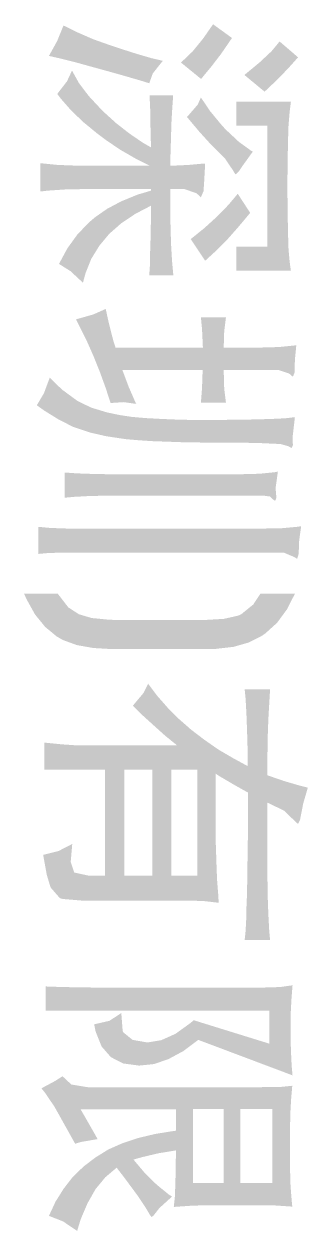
# Model space of a CAD drawing. Extents: x 447078 to 1776277, y 243534 to 519428.
# Drawn here: x 635532 to 636019, y 344580 to 346651 of the extents above; entities that cross this region are included whole.
import ezdxf

# ---------------------------------------------------------------- set-up
doc = ezdxf.new("R2010")
doc.units = 0
doc.header["$LTSCALE"] = 1000
doc.header["$MEASUREMENT"] = 0
for name, color, linetype in [('G-0-XREF', 2, 'Continuous'), ('图框CCDI_B0GA0+0.00$0$G-ANNO-TEXT', 33, 'Continuous'), ('图框CCDI_B0GA0+0.00$0$G-BORD', 3, 'Continuous')]:
    doc.layers.add(name, color=color, linetype=linetype)

# ---------------------------------------------------------------- blocks, each defined once
blk = doc.blocks.new('图框CCDI_B0GA0+0.00$0$block31')
at = {"layer": '图框CCDI_B0GA0+0.00$0$G-ANNO-TEXT'}
h = blk.add_hatch(color=256, dxfattribs=at)
h.paths.add_polyline_path([(51.731, 29.545), (51.55, 29.334), (51.662, 29.241), (51.791, 29.103), (51.933, 28.931), (52.124, 29.162), (51.999, 29.294), (51.86, 29.43)])
h.paths.add_polyline_path([(52.239, 29.463), (52.239, 28.839), (52.513, 28.839), (52.513, 29.192), (53.896, 29.192), (53.226, 29.423), (53.18, 29.423), (52.919, 29.426), (52.695, 29.43), (52.507, 29.436), (52.355, 29.449)])
h.paths.add_polyline_path([(54.173, 29.463), (54.071, 29.449), (53.926, 29.436), (53.734, 29.43), (53.503, 29.426), (53.226, 29.423), (53.896, 29.192), (53.896, 28.839), (54.173, 28.839)])
h.paths.add_polyline_path([(52.81, 29.027), (52.801, 29.01), (52.698, 28.868), (52.553, 28.713), (52.49, 28.657), (52.342, 28.535), (52.19, 28.433), (52.272, 28.397), (52.414, 28.274), (52.583, 28.416), (52.725, 28.545), (52.834, 28.654), (52.886, 28.707), (53.022, 28.799), (53.071, 28.829), (53.035, 28.868), (52.975, 28.908)])
h.paths.add_polyline_path([(53.51, 28.997), (53.292, 28.855), (53.421, 28.746), (53.556, 28.614), (53.685, 28.472), (53.81, 28.317), (54.058, 28.482), (53.946, 28.604), (53.814, 28.736), (53.668, 28.865)])
h.paths.add_polyline_path([(51.51, 28.789), (51.352, 28.571), (51.355, 28.571), (51.52, 28.456), (51.665, 28.337), (51.791, 28.205), (51.979, 28.436), (51.969, 28.443), (51.843, 28.548), (51.692, 28.664)])
h.paths.add_polyline_path([(52.946, 28.482), (52.946, 28.466), (52.962, 28.291), (52.972, 28.083), (53.239, 28.083), (53.239, 28.248), (53.286, 28.383), (53.332, 28.433), (53.263, 28.463), (53.18, 28.469)])
h.paths.add_polyline_path([(54.223, 28.116), (54.203, 28.116), (54.061, 28.103), (53.893, 28.093), (53.701, 28.086), (53.484, 28.083), (53.239, 28.083), (53.256, 27.862), (53.428, 27.862), (53.474, 27.862), (53.748, 27.859), (53.962, 27.852), (54.121, 27.849), (54.223, 27.842)])
h.paths.add_polyline_path([(52.164, 28.116), (52.164, 27.845), (52.173, 27.845), (52.286, 27.852), (52.484, 27.855), (52.761, 27.862), (53.239, 27.862), (53.256, 27.862), (53.239, 28.083), (52.972, 28.083), (52.916, 28.083), (52.682, 28.09), (52.477, 28.096), (52.305, 28.106)])
h.paths.add_polyline_path([(51.771, 27.997), (51.741, 27.868), (51.688, 27.687), (51.619, 27.472), (51.589, 27.383), (51.523, 27.198), (51.447, 27.024), (51.368, 26.862), (51.371, 26.859), (51.543, 26.789), (51.715, 26.694), (51.741, 26.809), (51.784, 26.984), (51.837, 27.175), (51.896, 27.39), (51.936, 27.532), (51.999, 27.75), (52.028, 27.842), (51.916, 27.882)])
h.paths.add_polyline_path([(53.256, 27.862), (53.302, 27.707), (53.378, 27.522), (53.464, 27.36), (53.563, 27.218), (53.629, 27.142), (53.761, 27.017), (53.916, 26.905), (54.094, 26.809), (54.177, 26.941), (54.309, 27.083), (54.2, 27.113), (54.035, 27.179), (53.886, 27.271), (53.751, 27.383), (53.629, 27.522), (53.523, 27.68), (53.428, 27.862)])
h.paths.add_polyline_path([(53.239, 27.862), (52.761, 27.862), (52.972, 27.849), (52.972, 27.05), (52.969, 26.981), (52.962, 26.796), (52.942, 26.595), (53.266, 26.595), (53.256, 26.677), (53.243, 26.872), (53.239, 27.05)])
h.paths.add_polyline_path([(52.761, 27.862), (52.708, 27.769), (52.602, 27.614), (52.484, 27.463), (52.352, 27.317), (52.332, 27.297), (52.173, 27.149), (52.025, 27.037), (51.883, 26.958), (52.005, 26.901), (52.15, 26.789), (52.206, 26.832), (52.342, 26.951), (52.474, 27.09), (52.606, 27.251), (52.685, 27.357), (52.791, 27.515), (52.886, 27.68), (52.972, 27.849)])
h = blk.add_hatch(color=256, dxfattribs=at)
h.paths.add_polyline_path([(51.731, 29.545), (51.55, 29.334), (51.662, 29.241), (51.791, 29.103), (51.933, 28.931), (52.124, 29.162), (51.999, 29.294), (51.86, 29.43)])
h.paths.add_polyline_path([(52.239, 29.463), (52.239, 28.839), (52.513, 28.839), (52.513, 29.192), (53.896, 29.192), (53.226, 29.423), (53.18, 29.423), (52.919, 29.426), (52.695, 29.43), (52.507, 29.436), (52.355, 29.449)])
h.paths.add_polyline_path([(54.173, 29.463), (54.071, 29.449), (53.926, 29.436), (53.734, 29.43), (53.503, 29.426), (53.226, 29.423), (53.896, 29.192), (53.896, 28.839), (54.173, 28.839)])
h.paths.add_polyline_path([(52.81, 29.027), (52.801, 29.01), (52.698, 28.868), (52.553, 28.713), (52.49, 28.657), (52.342, 28.535), (52.19, 28.433), (52.272, 28.397), (52.414, 28.274), (52.583, 28.416), (52.725, 28.545), (52.834, 28.654), (52.886, 28.707), (53.022, 28.799), (53.071, 28.829), (53.035, 28.868), (52.975, 28.908)])
h.paths.add_polyline_path([(53.51, 28.997), (53.292, 28.855), (53.421, 28.746), (53.556, 28.614), (53.685, 28.472), (53.81, 28.317), (54.058, 28.482), (53.946, 28.604), (53.814, 28.736), (53.668, 28.865)])
h.paths.add_polyline_path([(51.51, 28.789), (51.352, 28.571), (51.355, 28.571), (51.52, 28.456), (51.665, 28.337), (51.791, 28.205), (51.979, 28.436), (51.969, 28.443), (51.843, 28.548), (51.692, 28.664)])
h.paths.add_polyline_path([(52.946, 28.482), (52.946, 28.466), (52.962, 28.291), (52.972, 28.083), (53.239, 28.083), (53.239, 28.248), (53.286, 28.383), (53.332, 28.433), (53.263, 28.463), (53.18, 28.469)])
h.paths.add_polyline_path([(54.223, 28.116), (54.203, 28.116), (54.061, 28.103), (53.893, 28.093), (53.701, 28.086), (53.484, 28.083), (53.239, 28.083), (53.256, 27.862), (53.428, 27.862), (53.474, 27.862), (53.748, 27.859), (53.962, 27.852), (54.121, 27.849), (54.223, 27.842)])
h.paths.add_polyline_path([(52.164, 28.116), (52.164, 27.845), (52.173, 27.845), (52.286, 27.852), (52.484, 27.855), (52.761, 27.862), (53.239, 27.862), (53.256, 27.862), (53.239, 28.083), (52.972, 28.083), (52.916, 28.083), (52.682, 28.09), (52.477, 28.096), (52.305, 28.106)])
h.paths.add_polyline_path([(51.771, 27.997), (51.741, 27.868), (51.688, 27.687), (51.619, 27.472), (51.589, 27.383), (51.523, 27.198), (51.447, 27.024), (51.368, 26.862), (51.371, 26.859), (51.543, 26.789), (51.715, 26.694), (51.741, 26.809), (51.784, 26.984), (51.837, 27.175), (51.896, 27.39), (51.936, 27.532), (51.999, 27.75), (52.028, 27.842), (51.916, 27.882)])
h.paths.add_polyline_path([(53.256, 27.862), (53.302, 27.707), (53.378, 27.522), (53.464, 27.36), (53.563, 27.218), (53.629, 27.142), (53.761, 27.017), (53.916, 26.905), (54.094, 26.809), (54.177, 26.941), (54.309, 27.083), (54.2, 27.113), (54.035, 27.179), (53.886, 27.271), (53.751, 27.383), (53.629, 27.522), (53.523, 27.68), (53.428, 27.862)])
h.paths.add_polyline_path([(53.239, 27.862), (52.761, 27.862), (52.972, 27.849), (52.972, 27.05), (52.969, 26.981), (52.962, 26.796), (52.942, 26.595), (53.266, 26.595), (53.256, 26.677), (53.243, 26.872), (53.239, 27.05)])
h.paths.add_polyline_path([(52.761, 27.862), (52.708, 27.769), (52.602, 27.614), (52.484, 27.463), (52.352, 27.317), (52.332, 27.297), (52.173, 27.149), (52.025, 27.037), (51.883, 26.958), (52.005, 26.901), (52.15, 26.789), (52.206, 26.832), (52.342, 26.951), (52.474, 27.09), (52.606, 27.251), (52.685, 27.357), (52.791, 27.515), (52.886, 27.68), (52.972, 27.849)])
h = blk.add_hatch(color=256, dxfattribs=at)
h.paths.add_polyline_path([(57.094, 29.581), (57.101, 29.535), (57.117, 29.36), (57.121, 29.139), (57.121, 27.116), (57.121, 26.905), (57.114, 26.71), (57.101, 26.571), (57.411, 26.571), (57.401, 26.684), (57.395, 26.872), (57.395, 27.116), (57.395, 29.38), (57.447, 29.502), (57.467, 29.535), (57.411, 29.552), (57.256, 29.558)])
h.paths.add_polyline_path([(55.025, 29.525), (55.028, 29.496), (55.045, 29.324), (55.051, 29.103), (55.051, 28.694), (55.309, 28.694), (55.309, 29.327), (55.348, 29.443), (55.385, 29.486), (55.338, 29.505), (55.19, 29.509)])
h.paths.add_polyline_path([(55.847, 29.509), (55.86, 29.397), (55.867, 29.245), (55.873, 29.053), (55.876, 28.822), (55.88, 28.552), (55.88, 28.436), (55.876, 28.192), (55.867, 27.977), (55.857, 27.793), (55.843, 27.637), (55.824, 27.512), (55.794, 27.364), (55.738, 27.179), (55.665, 27.027), (55.642, 26.994), (55.53, 26.842), (55.395, 26.703), (55.573, 26.637), (55.711, 26.555), (55.774, 26.644), (55.876, 26.809), (55.959, 26.974), (55.969, 27.004), (56.022, 27.162), (56.065, 27.35), (56.098, 27.571), (56.101, 27.601), (56.111, 27.723), (56.121, 27.872), (56.127, 28.04), (56.134, 28.235), (56.137, 28.453), (56.14, 28.697), (56.14, 28.961), (56.144, 29.126), (56.154, 29.344), (56.18, 29.436), (56.2, 29.472), (56.078, 29.482), (56.045, 29.486)])
h.paths.add_polyline_path([(56.167, 29.486), (56.078, 29.482), (56.2, 29.472)], flags=17)
h.paths.add_polyline_path([(56.47, 29.314), (56.477, 29.274), (56.494, 29.103), (56.5, 28.875), (56.5, 27.41), (56.497, 27.218), (56.49, 27.02), (56.48, 26.875), (56.768, 26.875), (56.758, 26.987), (56.748, 27.172), (56.744, 27.41), (56.744, 29.146), (56.754, 29.222), (56.787, 29.255), (56.804, 29.284), (56.659, 29.288)])
h.paths.add_polyline_path([(56.768, 29.297), (56.659, 29.288), (56.804, 29.284)], flags=17)
h.paths.add_polyline_path([(55.682, 28.72), (55.523, 28.7), (55.309, 28.694), (55.051, 28.456), (55.309, 28.453), (55.517, 28.446), (55.682, 28.433)])
h.paths.add_polyline_path([(54.705, 28.72), (54.705, 28.433), (54.837, 28.446), (55.051, 28.456), (55.309, 28.694), (55.051, 28.694), (54.863, 28.7)])
h.paths.add_polyline_path([(55.051, 28.456), (55.051, 27.456), (55.309, 27.535), (55.309, 28.453)])
h.paths.add_polyline_path([(55.695, 27.694), (55.668, 27.68), (55.503, 27.608), (55.309, 27.535), (55.051, 27.456), (54.969, 27.43), (54.774, 27.38), (54.609, 27.344), (54.672, 27.202), (54.728, 27.004), (54.801, 27.04), (54.972, 27.126), (55.144, 27.202), (55.322, 27.274), (55.503, 27.34), (55.685, 27.4), (55.675, 27.548)])
h = blk.add_hatch(color=256, dxfattribs=at)
h.paths.add_polyline_path([(57.094, 29.581), (57.101, 29.535), (57.117, 29.36), (57.121, 29.139), (57.121, 27.116), (57.121, 26.905), (57.114, 26.71), (57.101, 26.571), (57.411, 26.571), (57.401, 26.684), (57.395, 26.872), (57.395, 27.116), (57.395, 29.38), (57.447, 29.502), (57.467, 29.535), (57.411, 29.552), (57.256, 29.558)])
h.paths.add_polyline_path([(55.025, 29.525), (55.028, 29.496), (55.045, 29.324), (55.051, 29.103), (55.051, 28.694), (55.309, 28.694), (55.309, 29.327), (55.348, 29.443), (55.385, 29.486), (55.338, 29.505), (55.19, 29.509)])
h.paths.add_polyline_path([(55.847, 29.509), (55.86, 29.397), (55.867, 29.245), (55.873, 29.053), (55.876, 28.822), (55.88, 28.552), (55.88, 28.436), (55.876, 28.192), (55.867, 27.977), (55.857, 27.793), (55.843, 27.637), (55.824, 27.512), (55.794, 27.364), (55.738, 27.179), (55.665, 27.027), (55.642, 26.994), (55.53, 26.842), (55.395, 26.703), (55.573, 26.637), (55.711, 26.555), (55.774, 26.644), (55.876, 26.809), (55.959, 26.974), (55.969, 27.004), (56.022, 27.162), (56.065, 27.35), (56.098, 27.571), (56.101, 27.601), (56.111, 27.723), (56.121, 27.872), (56.127, 28.04), (56.134, 28.235), (56.137, 28.453), (56.14, 28.697), (56.14, 28.961), (56.144, 29.126), (56.154, 29.344), (56.18, 29.436), (56.2, 29.472), (56.078, 29.482), (56.045, 29.486)])
h.paths.add_polyline_path([(56.167, 29.486), (56.078, 29.482), (56.2, 29.472)], flags=17)
h.paths.add_polyline_path([(56.47, 29.314), (56.477, 29.274), (56.494, 29.103), (56.5, 28.875), (56.5, 27.41), (56.497, 27.218), (56.49, 27.02), (56.48, 26.875), (56.768, 26.875), (56.758, 26.987), (56.748, 27.172), (56.744, 27.41), (56.744, 29.146), (56.754, 29.222), (56.787, 29.255), (56.804, 29.284), (56.659, 29.288)])
h.paths.add_polyline_path([(56.768, 29.297), (56.659, 29.288), (56.804, 29.284)], flags=17)
h.paths.add_polyline_path([(55.682, 28.72), (55.523, 28.7), (55.309, 28.694), (55.051, 28.456), (55.309, 28.453), (55.517, 28.446), (55.682, 28.433)])
h.paths.add_polyline_path([(54.705, 28.72), (54.705, 28.433), (54.837, 28.446), (55.051, 28.456), (55.309, 28.694), (55.051, 28.694), (54.863, 28.7)])
h.paths.add_polyline_path([(55.051, 28.456), (55.051, 27.456), (55.309, 27.535), (55.309, 28.453)])
h.paths.add_polyline_path([(55.695, 27.694), (55.668, 27.68), (55.503, 27.608), (55.309, 27.535), (55.051, 27.456), (54.969, 27.43), (54.774, 27.38), (54.609, 27.344), (54.672, 27.202), (54.728, 27.004), (54.801, 27.04), (54.972, 27.126), (55.144, 27.202), (55.322, 27.274), (55.503, 27.34), (55.685, 27.4), (55.675, 27.548)])
h = blk.add_hatch(color=256, dxfattribs=at)
h.paths.add_polyline_path([(60.084, 29.657), (60.061, 29.565), (60.008, 29.383), (59.942, 29.192), (60.253, 29.192), (60.256, 29.195), (60.348, 29.387), (60.461, 29.502), (60.5, 29.545), (60.451, 29.568), (60.266, 29.604)])
h.paths.add_polyline_path([(58.959, 29.225), (58.959, 28.934), (59.058, 28.944), (59.233, 28.954), (59.421, 28.961), (59.622, 28.967), (59.837, 28.967), (60.14, 28.971), (60.253, 29.192), (59.942, 29.192), (59.909, 29.192), (59.698, 29.195), (59.497, 29.198), (59.305, 29.205), (59.127, 29.215)])
h.paths.add_polyline_path([(61.827, 29.225), (61.721, 29.215), (61.53, 29.205), (61.338, 29.198), (61.272, 29.198), (61.144, 29.195), (60.975, 29.195), (60.771, 29.192), (60.533, 29.192), (60.253, 29.192), (60.14, 28.971), (60.375, 28.971), (60.642, 28.971), (60.886, 28.967), (61.104, 28.964), (61.299, 28.961), (61.467, 28.954), (61.612, 28.951), (61.731, 28.944), (61.827, 28.934)])
h.paths.add_polyline_path([(60.14, 28.971), (59.837, 28.967), (59.751, 28.809), (59.649, 28.634), (59.536, 28.472), (59.926, 28.604), (59.952, 28.644), (60.055, 28.819)])
h.paths.add_polyline_path([(61.401, 28.637), (61.302, 28.631), (61.134, 28.618), (60.946, 28.611), (60.738, 28.604), (60.51, 28.604), (59.926, 28.604), (59.536, 28.472), (59.421, 28.321), (59.299, 28.182), (59.602, 28.162), (59.602, 27.113), (59.602, 27.03), (59.589, 26.842), (59.569, 26.641), (59.88, 26.641), (59.88, 27.334), (61.091, 27.334), (59.88, 27.555), (59.88, 27.878), (61.091, 27.878), (59.88, 28.096), (59.88, 28.393), (61.091, 28.393), (61.381, 28.463)])
h.paths.add_polyline_path([(61.381, 28.463), (61.091, 28.393), (61.091, 28.096), (59.88, 28.096), (61.091, 27.878), (61.091, 27.555), (59.88, 27.555), (61.091, 27.334), (61.091, 27.149), (61.055, 26.984), (60.936, 26.944), (61.358, 26.855), (61.375, 27.063), (61.375, 28.185), (61.375, 28.264)], flags=17)
h.paths.add_polyline_path([(59.299, 28.182), (59.17, 28.053), (59.035, 27.934), (58.896, 27.829), (59.002, 27.776), (59.147, 27.654), (59.23, 27.736), (59.365, 27.885), (59.49, 28.024), (59.602, 28.162)])
h.paths.add_polyline_path([(60.728, 26.961), (60.81, 26.802), (60.853, 26.628), (61.084, 26.67), (61.226, 26.713), (61.348, 26.819), (61.358, 26.855), (60.936, 26.944), (60.923, 26.944)])
h = blk.add_hatch(color=256, dxfattribs=at)
h.paths.add_polyline_path([(60.084, 29.657), (60.061, 29.565), (60.008, 29.383), (59.942, 29.192), (60.253, 29.192), (60.256, 29.195), (60.348, 29.387), (60.461, 29.502), (60.5, 29.545), (60.451, 29.568), (60.266, 29.604)])
h.paths.add_polyline_path([(58.959, 29.225), (58.959, 28.934), (59.058, 28.944), (59.233, 28.954), (59.421, 28.961), (59.622, 28.967), (59.837, 28.967), (60.14, 28.971), (60.253, 29.192), (59.942, 29.192), (59.909, 29.192), (59.698, 29.195), (59.497, 29.198), (59.305, 29.205), (59.127, 29.215)])
h.paths.add_polyline_path([(61.827, 29.225), (61.721, 29.215), (61.53, 29.205), (61.338, 29.198), (61.272, 29.198), (61.144, 29.195), (60.975, 29.195), (60.771, 29.192), (60.533, 29.192), (60.253, 29.192), (60.14, 28.971), (60.375, 28.971), (60.642, 28.971), (60.886, 28.967), (61.104, 28.964), (61.299, 28.961), (61.467, 28.954), (61.612, 28.951), (61.731, 28.944), (61.827, 28.934)])
h.paths.add_polyline_path([(60.14, 28.971), (59.837, 28.967), (59.751, 28.809), (59.649, 28.634), (59.536, 28.472), (59.926, 28.604), (59.952, 28.644), (60.055, 28.819)])
h.paths.add_polyline_path([(61.401, 28.637), (61.302, 28.631), (61.134, 28.618), (60.946, 28.611), (60.738, 28.604), (60.51, 28.604), (59.926, 28.604), (59.536, 28.472), (59.421, 28.321), (59.299, 28.182), (59.602, 28.162), (59.602, 27.113), (59.602, 27.03), (59.589, 26.842), (59.569, 26.641), (59.88, 26.641), (59.88, 27.334), (61.091, 27.334), (59.88, 27.555), (59.88, 27.878), (61.091, 27.878), (59.88, 28.096), (59.88, 28.393), (61.091, 28.393), (61.381, 28.463)])
h.paths.add_polyline_path([(61.381, 28.463), (61.091, 28.393), (61.091, 28.096), (59.88, 28.096), (61.091, 27.878), (61.091, 27.555), (59.88, 27.555), (61.091, 27.334), (61.091, 27.149), (61.055, 26.984), (60.936, 26.944), (61.358, 26.855), (61.375, 27.063), (61.375, 28.185), (61.375, 28.264)], flags=17)
h.paths.add_polyline_path([(59.299, 28.182), (59.17, 28.053), (59.035, 27.934), (58.896, 27.829), (59.002, 27.776), (59.147, 27.654), (59.23, 27.736), (59.365, 27.885), (59.49, 28.024), (59.602, 28.162)])
h.paths.add_polyline_path([(60.728, 26.961), (60.81, 26.802), (60.853, 26.628), (61.084, 26.67), (61.226, 26.713), (61.348, 26.819), (61.358, 26.855), (60.936, 26.944), (60.923, 26.944)])
blk.add_hatch(color=256, dxfattribs=at).paths.add_polyline_path([(57.867, 29.509), (57.867, 29.113), (57.989, 29.033), (58.101, 28.895), (58.117, 28.859), (58.154, 28.694), (58.167, 28.469), (58.167, 27.512), (58.164, 27.383), (58.144, 27.182), (58.101, 27.037), (58.022, 26.915), (57.867, 26.796), (57.867, 26.41), (57.926, 26.436), (58.104, 26.535), (58.246, 26.651), (58.355, 26.783), (58.395, 26.852), (58.454, 27.014), (58.487, 27.202), (58.5, 27.42), (58.5, 28.522), (58.497, 28.604), (58.474, 28.806), (58.424, 28.981), (58.345, 29.136), (58.319, 29.172), (58.2, 29.304), (58.048, 29.416)])
blk.add_hatch(color=256, dxfattribs=at).paths.add_polyline_path([(57.867, 29.509), (57.867, 29.113), (57.989, 29.033), (58.101, 28.895), (58.117, 28.859), (58.154, 28.694), (58.167, 28.469), (58.167, 27.512), (58.164, 27.383), (58.144, 27.182), (58.101, 27.037), (58.022, 26.915), (57.867, 26.796), (57.867, 26.41), (57.926, 26.436), (58.104, 26.535), (58.246, 26.651), (58.355, 26.783), (58.395, 26.852), (58.454, 27.014), (58.487, 27.202), (58.5, 27.42), (58.5, 28.522), (58.497, 28.604), (58.474, 28.806), (58.424, 28.981), (58.345, 29.136), (58.319, 29.172), (58.2, 29.304), (58.048, 29.416)])
h = blk.add_hatch(color=256, dxfattribs=at)
h.paths.add_polyline_path([(62.345, 29.482), (62.365, 29.337), (62.863, 29.459), (62.705, 29.459), (62.51, 29.469)])
h.paths.add_polyline_path([(63.375, 29.482), (63.266, 29.472), (63.081, 29.463), (62.863, 29.459), (62.365, 29.337), (63.012, 29.215), (62.744, 28.35), (62.774, 28.317), (62.9, 28.142), (62.972, 27.981), (62.999, 27.822), (62.969, 27.651), (62.883, 27.545), (62.867, 27.538), (62.662, 27.522), (62.751, 27.387), (62.791, 27.212), (62.873, 27.228), (63.045, 27.297), (63.167, 27.403), (63.239, 27.545), (63.263, 27.723), (63.263, 27.73), (63.246, 27.895), (63.19, 28.06), (63.098, 28.231), (62.969, 28.403)])
h.paths.add_polyline_path([(63.494, 29.479), (63.507, 29.35), (64.197, 29.453), (64.035, 29.453), (63.82, 29.456), (63.642, 29.466)], flags=16)
h.paths.add_polyline_path([(64.876, 29.479), (64.804, 29.472), (64.639, 29.459), (64.437, 29.453), (64.197, 29.453), (63.507, 29.35), (63.51, 29.132), (63.51, 27.136), (63.48, 26.951), (63.385, 26.849), (63.437, 26.769), (63.523, 26.608), (63.576, 26.651), (63.738, 26.76), (64.157, 26.994), (63.764, 27.057), (63.764, 28.149), (64.008, 28.149), (64.867, 28.307), (63.761, 28.344), (63.761, 28.694), (64.606, 28.694), (63.761, 28.885), (63.761, 29.251), (64.606, 29.251), (64.863, 29.281)])
h.paths.add_polyline_path([(62.365, 29.337), (62.371, 29.139), (62.371, 27.436), (62.371, 27.423), (62.371, 27.231), (62.368, 27.04), (62.365, 26.849), (62.358, 26.657), (62.635, 26.657), (62.635, 29.215), (63.012, 29.215)])
h.paths.add_polyline_path([(64.863, 29.281), (64.606, 29.251), (64.606, 28.885), (63.761, 28.885), (64.606, 28.694), (64.606, 28.344), (63.761, 28.344), (64.867, 28.307), (64.86, 28.489), (64.86, 29.132)], flags=17)
h.paths.add_polyline_path([(64.867, 28.307), (64.008, 28.149), (64.233, 28.149), (64.338, 28.146), (64.576, 28.142), (64.754, 28.136), (64.88, 28.123)])
h.paths.add_polyline_path([(64.008, 28.149), (64.012, 28.116), (64.045, 27.911), (64.091, 27.717), (64.15, 27.538), (64.223, 27.373), (64.315, 27.225), (64.418, 27.09), (64.536, 26.967), (64.672, 26.862), (64.82, 26.769), (64.982, 26.694), (65.045, 26.855), (65.154, 27.017), (65.022, 27.057), (64.837, 27.136), (64.675, 27.228), (64.54, 27.34), (64.431, 27.469), (64.546, 27.558), (64.338, 27.661), (64.309, 27.766), (64.266, 27.948), (64.233, 28.149)])
h.paths.add_polyline_path([(64.761, 28.103), (64.741, 28.07), (64.626, 27.928), (64.494, 27.793), (64.338, 27.661), (64.546, 27.558), (64.748, 27.707), (64.89, 27.802), (64.975, 27.852), (64.995, 27.868), (64.982, 27.888), (64.893, 27.958)], flags=17)
h.paths.add_polyline_path([(64.104, 27.251), (64.098, 27.248), (63.959, 27.169), (63.764, 27.057), (64.157, 26.994), (64.137, 27.06)], flags=17)
h = blk.add_hatch(color=256, dxfattribs=at)
h.paths.add_polyline_path([(62.345, 29.482), (62.365, 29.337), (62.863, 29.459), (62.705, 29.459), (62.51, 29.469)])
h.paths.add_polyline_path([(63.375, 29.482), (63.266, 29.472), (63.081, 29.463), (62.863, 29.459), (62.365, 29.337), (63.012, 29.215), (62.744, 28.35), (62.774, 28.317), (62.9, 28.142), (62.972, 27.981), (62.999, 27.822), (62.969, 27.651), (62.883, 27.545), (62.867, 27.538), (62.662, 27.522), (62.751, 27.387), (62.791, 27.212), (62.873, 27.228), (63.045, 27.297), (63.167, 27.403), (63.239, 27.545), (63.263, 27.723), (63.263, 27.73), (63.246, 27.895), (63.19, 28.06), (63.098, 28.231), (62.969, 28.403)])
h.paths.add_polyline_path([(63.494, 29.479), (63.507, 29.35), (64.197, 29.453), (64.035, 29.453), (63.82, 29.456), (63.642, 29.466)], flags=16)
h.paths.add_polyline_path([(64.876, 29.479), (64.804, 29.472), (64.639, 29.459), (64.437, 29.453), (64.197, 29.453), (63.507, 29.35), (63.51, 29.132), (63.51, 27.136), (63.48, 26.951), (63.385, 26.849), (63.437, 26.769), (63.523, 26.608), (63.576, 26.651), (63.738, 26.76), (64.157, 26.994), (63.764, 27.057), (63.764, 28.149), (64.008, 28.149), (64.867, 28.307), (63.761, 28.344), (63.761, 28.694), (64.606, 28.694), (63.761, 28.885), (63.761, 29.251), (64.606, 29.251), (64.863, 29.281)])
h.paths.add_polyline_path([(62.365, 29.337), (62.371, 29.139), (62.371, 27.436), (62.371, 27.423), (62.371, 27.231), (62.368, 27.04), (62.365, 26.849), (62.358, 26.657), (62.635, 26.657), (62.635, 29.215), (63.012, 29.215)])
h.paths.add_polyline_path([(64.863, 29.281), (64.606, 29.251), (64.606, 28.885), (63.761, 28.885), (64.606, 28.694), (64.606, 28.344), (63.761, 28.344), (64.867, 28.307), (64.86, 28.489), (64.86, 29.132)], flags=17)
h.paths.add_polyline_path([(64.867, 28.307), (64.008, 28.149), (64.233, 28.149), (64.338, 28.146), (64.576, 28.142), (64.754, 28.136), (64.88, 28.123)])
h.paths.add_polyline_path([(64.008, 28.149), (64.012, 28.116), (64.045, 27.911), (64.091, 27.717), (64.15, 27.538), (64.223, 27.373), (64.315, 27.225), (64.418, 27.09), (64.536, 26.967), (64.672, 26.862), (64.82, 26.769), (64.982, 26.694), (65.045, 26.855), (65.154, 27.017), (65.022, 27.057), (64.837, 27.136), (64.675, 27.228), (64.54, 27.34), (64.431, 27.469), (64.546, 27.558), (64.338, 27.661), (64.309, 27.766), (64.266, 27.948), (64.233, 28.149)])
h.paths.add_polyline_path([(64.761, 28.103), (64.741, 28.07), (64.626, 27.928), (64.494, 27.793), (64.338, 27.661), (64.546, 27.558), (64.748, 27.707), (64.89, 27.802), (64.975, 27.852), (64.995, 27.868), (64.982, 27.888), (64.893, 27.958)], flags=17)
h.paths.add_polyline_path([(64.104, 27.251), (64.098, 27.248), (63.959, 27.169), (63.764, 27.057), (64.157, 26.994), (64.137, 27.06)], flags=17)
blk = doc.blocks.new('图框CCDI_B0GA0+0.00')
at = {"layer": '图框CCDI_B0GA0+0.00$0$G-BORD', "xscale": 100, "yscale": 100, "zscale": 100}
blk.add_blockref('图框CCDI_B0GA0+0.00$0$block31', (109900, 18200), dxfattribs=at)

msp = doc.modelspace()

# ---------------------------------------------------------------- block references
at = {"layer": 'G-0-XREF', "xscale": 1.5, "yscale": 1.5, "zscale": 1.5, "rotation": 270}
msp.add_blockref('图框CCDI_B0GA0+0.00', (604270.2, 519203.4), dxfattribs=at)

doc.saveas('drawing.dxf')
